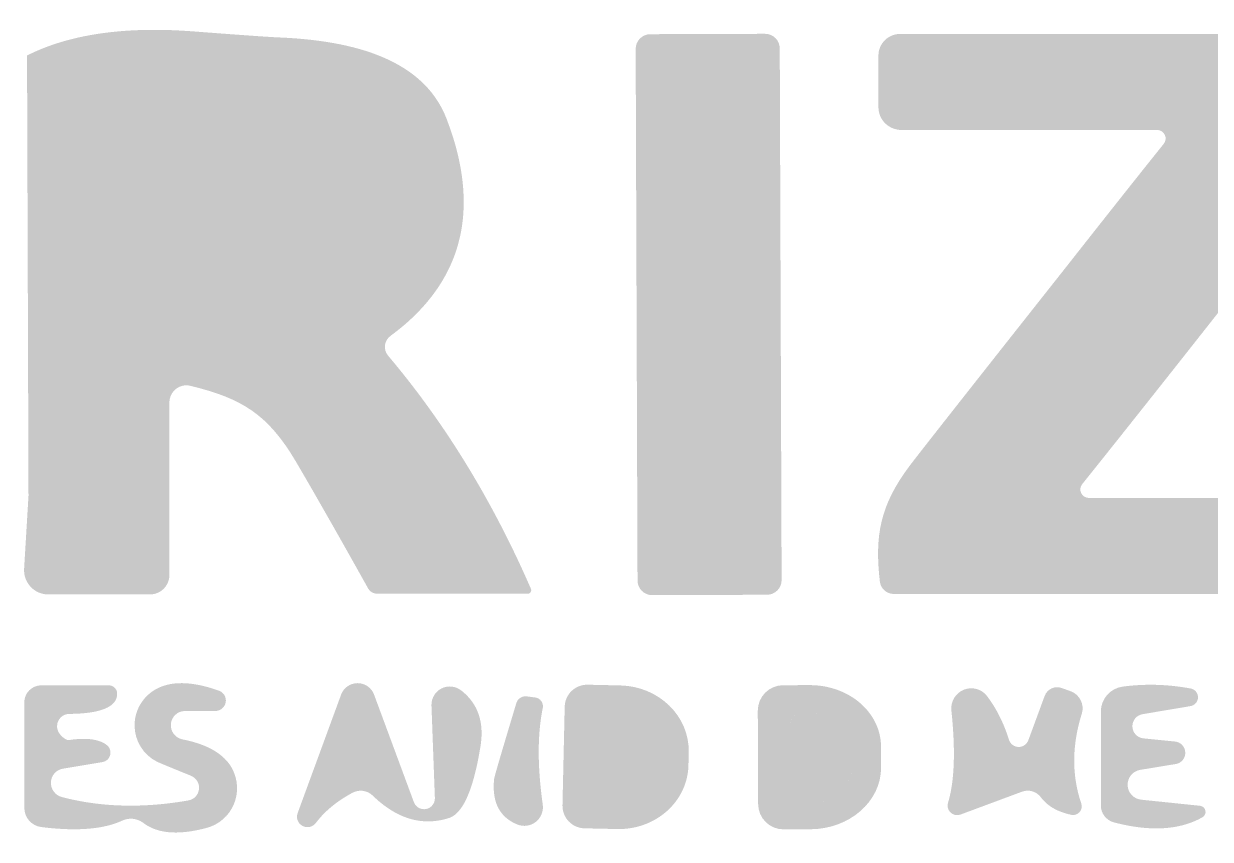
# Model space of a CAD drawing. Extents: x 0 to 650, y 0 to 488.
# Drawn here: x 220.95 to 269.54, y 13.99 to 47.37 of the extents above; entities that cross this region are included whole.
import ezdxf

# ---------------------------------------------------------------- set-up
doc = ezdxf.new("R2010")
doc.units = 0
doc.linetypes.add('Solid', pattern=[0])
doc.layers.add('Layer 1', color=7, linetype='Solid', lineweight=0)

msp = doc.modelspace()

# ---------------------------------------------------------------- hatches: boundary and pattern name
at = {"layer": 'Layer 1', "linetype": 'Solid', "lineweight": 0}
h = msp.add_hatch(color=8, dxfattribs=at)
edge = h.paths.add_edge_path(flags=0)
edge.add_spline(control_points=[(221.15, 28.05), (224.55, 29.77), (225.65, 32.9), (226.95, 36.14)], knot_values=[0, 0, 0, 0, 1, 1, 1, 1], degree=3, periodic=0)
edge.add_spline(control_points=[(226.95, 36.14), (228.94, 35.62), (232.43, 35.77), (232.9, 38.34)], knot_values=[0, 0, 0, 0, 1, 1, 1, 1], degree=3, periodic=0)
edge.add_spline(control_points=[(232.9, 38.34), (233.78, 43.07), (230.29, 43.54), (226.88, 42.96)], knot_values=[0, 0, 0, 0, 1, 1, 1, 1], degree=3, periodic=0)
edge.add_line((226.88, 42.96), (228.13, 43.53))
edge.add_line((228.13, 43.53), (228.13, 43.53))
edge.add_spline(control_points=[(228.13, 43.53), (228.414, 43.66), (228.577, 43.962), (228.53, 44.27)], knot_values=[0, 0, 0, 0, 1, 1, 1, 1], degree=3, periodic=0)
edge.add_line((228.53, 44.27), (228.27, 45.82))
edge.add_line((228.27, 45.82), (228.27, 45.82))
edge.add_spline(control_points=[(228.27, 45.82), (228.21, 46.192), (227.922, 46.488), (227.55, 46.56)], knot_values=[0, 0, 0, 0, 1, 1, 1, 1], degree=3, periodic=0)
edge.add_spline(control_points=[(227.55, 46.56), (224.32, 47.17), (221.09, 46.07)], knot_values=[0, 0, 0, 1, 1, 1], degree=2, periodic=0)
edge.add_spline(control_points=[(221.09, 46.07), (223.67, 47.37), (227.85, 47.06)], knot_values=[0, 0, 0, 1, 1, 1], degree=2, periodic=0)
edge.add_spline(control_points=[(227.85, 47.06), (230.87, 46.83), (231.4, 46.81)], knot_values=[0, 0, 0, 1, 1, 1], degree=2, periodic=0)
edge.add_spline(control_points=[(231.4, 46.81), (234, 46.7), (237.25, 46.12), (238.27, 43.48)], knot_values=[0, 0, 0, 0, 1, 1, 1, 1], degree=3, periodic=0)
edge.add_spline(control_points=[(238.27, 43.48), (240.42, 37.87), (235.97, 34.59)], knot_values=[0, 0, 0, 1, 1, 1], degree=2, periodic=0)
edge.add_line((235.97, 34.59), (235.97, 34.59))
edge.add_spline(control_points=[(235.97, 34.59), (235.846, 34.5), (235.765, 34.362), (235.746, 34.21)], knot_values=[0, 0, 0, 0, 1, 1, 1, 1], degree=3, periodic=0)
edge.add_spline(control_points=[(235.746, 34.21), (235.727, 34.059), (235.772, 33.906), (235.87, 33.79)], knot_values=[0, 0, 0, 0, 1, 1, 1, 1], degree=3, periodic=0)
edge.add_spline(control_points=[(235.87, 33.79), (239.36, 29.66), (241.72, 24.25)], knot_values=[0, 0, 0, 1, 1, 1], degree=2, periodic=0)
edge.add_line((241.72, 24.25), (241.72, 24.25))
edge.add_spline(control_points=[(241.72, 24.25), (241.742, 24.204), (241.739, 24.151), (241.712, 24.108)], knot_values=[0, 0, 0, 0, 1, 1, 1, 1], degree=3, periodic=0)
edge.add_spline(control_points=[(241.712, 24.108), (241.686, 24.066), (241.64, 24.04), (241.59, 24.04)], knot_values=[0, 0, 0, 0, 1, 1, 1, 1], degree=3, periodic=0)
edge.add_line((241.59, 24.04), (235.42, 24.04))
edge.add_line((235.42, 24.04), (235.42, 24.04))
edge.add_spline(control_points=[(235.42, 24.04), (235.272, 24.04), (235.134, 24.12), (235.06, 24.25)], knot_values=[0, 0, 0, 0, 1, 1, 1, 1], degree=3, periodic=0)
edge.add_spline(control_points=[(235.06, 24.25), (233.3, 27.4), (232.11, 29.43)], knot_values=[0, 0, 0, 1, 1, 1], degree=2, periodic=0)
edge.add_spline(control_points=[(232.11, 29.43), (230.95, 31.4), (229.87, 32.04), (227.78, 32.55)], knot_values=[0, 0, 0, 0, 1, 1, 1, 1], degree=3, periodic=0)
edge.add_line((227.78, 32.55), (227.78, 32.55))
edge.add_spline(control_points=[(227.78, 32.55), (227.573, 32.601), (227.354, 32.553), (227.186, 32.42)], knot_values=[0, 0, 0, 0, 1, 1, 1, 1], degree=3, periodic=0)
edge.add_spline(control_points=[(227.186, 32.42), (227.018, 32.287), (226.92, 32.085), (226.92, 31.87)], knot_values=[0, 0, 0, 0, 1, 1, 1, 1], degree=3, periodic=0)
edge.add_line((226.92, 31.87), (226.92, 24.81))
edge.add_line((226.92, 24.81), (226.92, 24.81))
edge.add_spline(control_points=[(226.92, 24.81), (226.92, 24.598), (226.836, 24.394), (226.686, 24.244)], knot_values=[0, 0, 0, 0, 1, 1, 1, 1], degree=3, periodic=0)
edge.add_spline(control_points=[(226.686, 24.244), (226.536, 24.094), (226.332, 24.01), (226.12, 24.01)], knot_values=[0, 0, 0, 0, 1, 1, 1, 1], degree=3, periodic=0)
edge.add_line((226.12, 24.01), (221.96, 24.01))
edge.add_line((221.96, 24.01), (221.96, 24.01))
edge.add_spline(control_points=[(221.96, 24.01), (221.687, 24.01), (221.426, 24.123), (221.239, 24.321)], knot_values=[0, 0, 0, 0, 1, 1, 1, 1], degree=3, periodic=0)
edge.add_spline(control_points=[(221.239, 24.321), (221.052, 24.52), (220.954, 24.787), (220.97, 25.06)], knot_values=[0, 0, 0, 0, 1, 1, 1, 1], degree=3, periodic=0)
edge.add_line((220.97, 25.06), (221.15, 28.05))
h = msp.add_hatch(color=250, dxfattribs=at)
edge = h.paths.add_edge_path(flags=0)
edge.add_line((226.88, 42.96), (226.95, 36.14))
edge.add_spline(control_points=[(226.95, 36.14), (225.65, 32.9), (224.55, 29.77), (221.15, 28.05)], knot_values=[0, 0, 0, 0, 1, 1, 1, 1], degree=3, periodic=0)
edge.add_line((221.15, 28.05), (221.09, 46.07))
edge.add_spline(control_points=[(221.09, 46.07), (224.32, 47.17), (227.55, 46.56)], knot_values=[0, 0, 0, 1, 1, 1], degree=2, periodic=0)
edge.add_spline(control_points=[(227.55, 46.56), (227.922, 46.488), (228.21, 46.192), (228.27, 45.82)], knot_values=[0, 0, 0, 0, 1, 1, 1, 1], degree=3, periodic=0)
edge.add_line((228.27, 45.82), (228.53, 44.27))
edge.add_spline(control_points=[(228.53, 44.27), (228.577, 43.962), (228.414, 43.66), (228.13, 43.53)], knot_values=[0, 0, 0, 0, 1, 1, 1, 1], degree=3, periodic=0)
edge.add_line((228.13, 43.53), (226.88, 42.96))
h = msp.add_hatch(color=8, dxfattribs=at)
edge = h.paths.add_edge_path(flags=0)
edge.add_spline(control_points=[(251.988, 24.6), (251.989, 24.269), (251.721, 23.999), (251.39, 23.998)], knot_values=[0, 0, 0, 0, 1, 1, 1, 1], degree=3, periodic=0)
edge.add_line((251.39, 23.998), (246.69, 23.982))
edge.add_spline(control_points=[(246.69, 23.982), (246.359, 23.981), (246.089, 24.248), (246.088, 24.58)], knot_values=[0, 0, 0, 0, 1, 1, 1, 1], degree=3, periodic=0)
edge.add_line((246.088, 24.58), (246.012, 46.34))
edge.add_spline(control_points=[(246.012, 46.34), (246.011, 46.671), (246.279, 46.941), (246.61, 46.942)], knot_values=[0, 0, 0, 0, 1, 1, 1, 1], degree=3, periodic=0)
edge.add_line((246.61, 46.942), (251.31, 46.958))
edge.add_spline(control_points=[(251.31, 46.958), (251.641, 46.959), (251.911, 46.692), (251.912, 46.36)], knot_values=[0, 0, 0, 0, 1, 1, 1, 1], degree=3, periodic=0)
edge.add_line((251.912, 46.36), (251.988, 24.6))
h = msp.add_hatch(color=8, dxfattribs=at)
edge = h.paths.add_edge_path(flags=0)
edge.add_spline(control_points=[(268.363, 33.639), (265.706, 30.28), (264.298, 28.528)], knot_values=[0, 0, 0, 1, 1, 1], degree=2, periodic=0)
edge.add_line((264.298, 28.528), (264.298, 28.528))
edge.add_spline(control_points=[(264.298, 28.528), (264.213, 28.424), (264.197, 28.28), (264.255, 28.159)], knot_values=[0, 0, 0, 0, 1, 1, 1, 1], degree=3, periodic=0)
edge.add_spline(control_points=[(264.255, 28.159), (264.313, 28.037), (264.435, 27.96), (264.57, 27.96)], knot_values=[0, 0, 0, 0, 1, 1, 1, 1], degree=3, periodic=0)
edge.add_line((264.57, 27.96), (275.04, 27.96))
edge.add_line((275.04, 27.96), (275.04, 27.96))
edge.add_spline(control_points=[(275.04, 27.96), (275.559, 27.96), (275.98, 27.544), (275.98, 27.03)], knot_values=[0, 0, 0, 0, 1, 1, 1, 1], degree=3, periodic=0)
edge.add_line((275.98, 27.03), (275.98, 24.91))
edge.add_line((275.98, 24.91), (275.98, 24.91))
edge.add_spline(control_points=[(275.98, 24.91), (275.98, 24.424), (275.582, 24.03), (275.09, 24.03)], knot_values=[0, 0, 0, 0, 1, 1, 1, 1], degree=3, periodic=0)
edge.add_line((275.09, 24.03), (256.58, 24.03))
edge.add_spline(control_points=[(256.58, 24.03), (256.289, 24.03), (256.044, 24.249), (256.01, 24.54)], knot_values=[0, 0, 0, 0, 1, 1, 1, 1], degree=3, periodic=0)
edge.add_spline(control_points=[(256.01, 24.54), (255.8, 26.39), (256, 27.64), (257.233, 29.279)], knot_values=[0, 0, 0, 0, 1, 1, 1, 1], degree=3, periodic=0)
edge.add_spline(control_points=[(257.233, 29.279), (257.831, 30.071), (263.579, 37.338)], knot_values=[0, 0, 0, 1, 1, 1], degree=2, periodic=0)
edge.add_spline(control_points=[(263.579, 37.338), (266.227, 40.703), (267.635, 42.454)], knot_values=[0, 0, 0, 1, 1, 1], degree=2, periodic=0)
edge.add_line((267.635, 42.454), (267.635, 42.454))
edge.add_spline(control_points=[(267.635, 42.454), (267.72, 42.559), (267.736, 42.703), (267.678, 42.824)], knot_values=[0, 0, 0, 0, 1, 1, 1, 1], degree=3, periodic=0)
edge.add_spline(control_points=[(267.678, 42.824), (267.62, 42.945), (267.497, 43.023), (267.363, 43.023)], knot_values=[0, 0, 0, 0, 1, 1, 1, 1], degree=3, periodic=0)
edge.add_line((267.363, 43.023), (256.893, 43.023))
edge.add_line((256.893, 43.023), (256.893, 43.023))
edge.add_spline(control_points=[(256.893, 43.023), (256.644, 43.023), (256.405, 43.121), (256.228, 43.295)], knot_values=[0, 0, 0, 0, 1, 1, 1, 1], degree=3, periodic=0)
edge.add_spline(control_points=[(256.228, 43.295), (256.052, 43.469), (255.953, 43.706), (255.953, 43.953)], knot_values=[0, 0, 0, 0, 1, 1, 1, 1], degree=3, periodic=0)
edge.add_line((255.953, 43.953), (255.953, 46.073))
edge.add_line((255.953, 46.073), (255.953, 46.073))
edge.add_spline(control_points=[(255.953, 46.073), (255.953, 46.306), (256.047, 46.53), (256.214, 46.695)], knot_values=[0, 0, 0, 0, 1, 1, 1, 1], degree=3, periodic=0)
edge.add_spline(control_points=[(256.214, 46.695), (256.381, 46.86), (256.607, 46.953), (256.843, 46.953)], knot_values=[0, 0, 0, 0, 1, 1, 1, 1], degree=3, periodic=0)
edge.add_line((256.843, 46.953), (275.353, 46.953))
edge.add_line((275.353, 46.953), (275.353, 46.953))
edge.add_spline(control_points=[(275.353, 46.953), (275.644, 46.953), (275.889, 46.733), (275.923, 46.443)], knot_values=[0, 0, 0, 0, 1, 1, 1, 1], degree=3, periodic=0)
edge.add_spline(control_points=[(275.923, 46.443), (276.133, 44.593), (275.933, 43.343), (274.7, 41.704)], knot_values=[0, 0, 0, 0, 1, 1, 1, 1], degree=3, periodic=0)
edge.add_spline(control_points=[(274.7, 41.704), (274.102, 40.912), (268.363, 33.639)], knot_values=[0, 0, 0, 1, 1, 1], degree=2, periodic=0)
h = msp.add_hatch(color=7, dxfattribs=at)
edge = h.paths.add_edge_path(flags=0)
edge.add_line((226.95, 36.14), (226.88, 42.96))
edge.add_spline(control_points=[(226.88, 42.96), (230.29, 43.54), (233.78, 43.07), (232.9, 38.34)], knot_values=[0, 0, 0, 0, 1, 1, 1, 1], degree=3, periodic=0)
edge.add_spline(control_points=[(232.9, 38.34), (232.43, 35.77), (228.94, 35.62), (226.95, 36.14)], knot_values=[0, 0, 0, 0, 1, 1, 1, 1], degree=3, periodic=0)
h = msp.add_hatch(color=252, dxfattribs=at)
edge = h.paths.add_edge_path(flags=0)
edge.add_line((220.98, 15.27), (220.98, 19.6))
edge.add_line((220.98, 19.6), (220.98, 19.6))
edge.add_spline(control_points=[(220.98, 19.6), (220.98, 19.783), (221.054, 19.959), (221.185, 20.088)], knot_values=[0, 0, 0, 0, 1, 1, 1, 1], degree=3, periodic=0)
edge.add_spline(control_points=[(221.185, 20.088), (221.316, 20.217), (221.494, 20.29), (221.68, 20.29)], knot_values=[0, 0, 0, 0, 1, 1, 1, 1], degree=3, periodic=0)
edge.add_line((221.68, 20.29), (224.44, 20.29))
edge.add_spline(control_points=[(224.44, 20.29), (224.624, 20.29), (224.774, 20.144), (224.78, 19.96)], knot_values=[0, 0, 0, 0, 1, 1, 1, 1], degree=3, periodic=0)
edge.add_spline(control_points=[(224.78, 19.96), (224.79, 19.14), (222.81, 19.12)], knot_values=[0, 0, 0, 1, 1, 1], degree=2, periodic=0)
edge.add_line((222.81, 19.12), (222.81, 19.12))
edge.add_spline(control_points=[(222.81, 19.12), (222.534, 19.114), (222.314, 18.886), (222.32, 18.61)], knot_values=[0, 0, 0, 0, 1, 1, 1, 1], degree=3, periodic=0)
edge.add_spline(control_points=[(222.32, 18.61), (222.32, 18.41), (222.49, 18.23)], knot_values=[0, 0, 0, 1, 1, 1], degree=2, periodic=0)
edge.add_spline(control_points=[(222.49, 18.23), (222.68, 18.04), (222.8, 18.05)], knot_values=[0, 0, 0, 1, 1, 1], degree=2, periodic=0)
edge.add_spline(control_points=[(222.8, 18.05), (223.88, 18.21), (224.35, 17.85)], knot_values=[0, 0, 0, 1, 1, 1], degree=2, periodic=0)
edge.add_line((224.35, 17.85), (224.35, 17.85))
edge.add_spline(control_points=[(224.35, 17.85), (224.475, 17.756), (224.533, 17.596), (224.496, 17.443)], knot_values=[0, 0, 0, 0, 1, 1, 1, 1], degree=3, periodic=0)
edge.add_spline(control_points=[(224.496, 17.443), (224.459, 17.291), (224.334, 17.176), (224.18, 17.15)], knot_values=[0, 0, 0, 0, 1, 1, 1, 1], degree=3, periodic=0)
edge.add_line((224.18, 17.15), (222.56, 16.88))
edge.add_spline(control_points=[(222.56, 16.88), (222.285, 16.834), (222.079, 16.602), (222.067, 16.323)], knot_values=[0, 0, 0, 0, 1, 1, 1, 1], degree=3, periodic=0)
edge.add_spline(control_points=[(222.067, 16.323), (222.055, 16.043), (222.24, 15.792), (222.51, 15.72)], knot_values=[0, 0, 0, 0, 1, 1, 1, 1], degree=3, periodic=0)
edge.add_spline(control_points=[(222.51, 15.72), (224.9, 15.09), (227.7, 15.58)], knot_values=[0, 0, 0, 1, 1, 1], degree=2, periodic=0)
edge.add_spline(control_points=[(227.7, 15.58), (227.932, 15.621), (228.108, 15.811), (228.132, 16.045)], knot_values=[0, 0, 0, 0, 1, 1, 1, 1], degree=3, periodic=0)
edge.add_spline(control_points=[(228.132, 16.045), (228.155, 16.28), (228.019, 16.502), (227.8, 16.59)], knot_values=[0, 0, 0, 0, 1, 1, 1, 1], degree=3, periodic=0)
edge.add_spline(control_points=[(227.8, 16.59), (226.64, 17.06), (226.42, 17.16)], knot_values=[0, 0, 0, 1, 1, 1], degree=2, periodic=0)
edge.add_line((226.42, 17.16), (226.42, 17.16))
edge.add_spline(control_points=[(226.42, 17.16), (225.852, 17.44), (225.493, 18.019), (225.493, 18.654)], knot_values=[0, 0, 0, 0, 1, 1, 1, 1], degree=3, periodic=0)
edge.add_spline(control_points=[(225.493, 18.654), (225.493, 19.289), (225.852, 19.872), (226.42, 20.16)], knot_values=[0, 0, 0, 0, 1, 1, 1, 1], degree=3, periodic=0)
edge.add_spline(control_points=[(226.42, 20.16), (227.36, 20.64), (228.95, 20.07)], knot_values=[0, 0, 0, 1, 1, 1], degree=2, periodic=0)
edge.add_line((228.95, 20.07), (228.95, 20.07))
edge.add_spline(control_points=[(228.95, 20.07), (229.146, 20), (229.262, 19.8), (229.225, 19.595)], knot_values=[0, 0, 0, 0, 1, 1, 1, 1], degree=3, periodic=0)
edge.add_spline(control_points=[(229.225, 19.595), (229.188, 19.39), (229.009, 19.24), (228.8, 19.24)], knot_values=[0, 0, 0, 0, 1, 1, 1, 1], degree=3, periodic=0)
edge.add_line((228.8, 19.24), (227.56, 19.24))
edge.add_line((227.56, 19.24), (227.56, 19.24))
edge.add_spline(control_points=[(227.56, 19.24), (227.259, 19.24), (227.009, 19.012), (226.98, 18.712)], knot_values=[0, 0, 0, 0, 1, 1, 1, 1], degree=3, periodic=0)
edge.add_spline(control_points=[(226.98, 18.712), (226.952, 18.413), (227.155, 18.139), (227.45, 18.08)], knot_values=[0, 0, 0, 0, 1, 1, 1, 1], degree=3, periodic=0)
edge.add_spline(control_points=[(227.45, 18.08), (229.01, 17.77), (229.49, 16.88)], knot_values=[0, 0, 0, 1, 1, 1], degree=2, periodic=0)
edge.add_line((229.49, 16.88), (229.49, 16.88))
edge.add_spline(control_points=[(229.49, 16.88), (229.732, 16.427), (229.757, 15.888), (229.556, 15.417)], knot_values=[0, 0, 0, 0, 1, 1, 1, 1], degree=3, periodic=0)
edge.add_spline(control_points=[(229.556, 15.417), (229.356, 14.946), (228.952, 14.593), (228.46, 14.46)], knot_values=[0, 0, 0, 0, 1, 1, 1, 1], degree=3, periodic=0)
edge.add_spline(control_points=[(228.46, 14.46), (226.73, 13.99), (225.85, 14.66)], knot_values=[0, 0, 0, 1, 1, 1], degree=2, periodic=0)
edge.add_spline(control_points=[(225.85, 14.66), (225.598, 14.85), (225.263, 14.885), (224.98, 14.75)], knot_values=[0, 0, 0, 0, 1, 1, 1, 1], degree=3, periodic=0)
edge.add_spline(control_points=[(224.98, 14.75), (223.83, 14.22), (221.67, 14.49)], knot_values=[0, 0, 0, 1, 1, 1], degree=2, periodic=0)
edge.add_spline(control_points=[(221.67, 14.49), (221.275, 14.541), (220.98, 14.875), (220.98, 15.27)], knot_values=[0, 0, 0, 0, 1, 1, 1, 1], degree=3, periodic=0)
edge.add_line((220.98, 15.27), (220.98, 15.27))
h = msp.add_hatch(color=252, dxfattribs=at)
edge = h.paths.add_edge_path(flags=0)
edge.add_spline(control_points=[(269.22, 14.89), (267.82, 14.1), (265.6, 14.68)], knot_values=[0, 0, 0, 1, 1, 1], degree=2, periodic=0)
edge.add_spline(control_points=[(265.6, 14.68), (265.282, 14.762), (265.06, 15.046), (265.06, 15.37)], knot_values=[0, 0, 0, 0, 1, 1, 1, 1], degree=3, periodic=0)
edge.add_line((265.06, 15.37), (265.06, 19.22))
edge.add_spline(control_points=[(265.06, 19.22), (265.06, 19.739), (265.451, 20.177), (265.97, 20.24)], knot_values=[0, 0, 0, 0, 1, 1, 1, 1], degree=3, periodic=0)
edge.add_spline(control_points=[(265.97, 20.24), (267.34, 20.42), (268.74, 20.16)], knot_values=[0, 0, 0, 1, 1, 1], degree=2, periodic=0)
edge.add_line((268.74, 20.16), (268.74, 20.16))
edge.add_spline(control_points=[(268.74, 20.16), (268.915, 20.128), (269.04, 19.975), (269.038, 19.797)], knot_values=[0, 0, 0, 0, 1, 1, 1, 1], degree=3, periodic=0)
edge.add_spline(control_points=[(269.038, 19.797), (269.035, 19.619), (268.905, 19.469), (268.73, 19.44)], knot_values=[0, 0, 0, 0, 1, 1, 1, 1], degree=3, periodic=0)
edge.add_line((268.73, 19.44), (266.77, 19.11))
edge.add_spline(control_points=[(266.77, 19.11), (266.523, 19.069), (266.344, 18.852), (266.352, 18.602)], knot_values=[0, 0, 0, 0, 1, 1, 1, 1], degree=3, periodic=0)
edge.add_spline(control_points=[(266.352, 18.602), (266.359, 18.351), (266.551, 18.145), (266.8, 18.12)], knot_values=[0, 0, 0, 0, 1, 1, 1, 1], degree=3, periodic=0)
edge.add_line((266.8, 18.12), (268.1, 17.99))
edge.add_line((268.1, 17.99), (268.1, 17.99))
edge.add_spline(control_points=[(268.1, 17.99), (268.331, 17.966), (268.51, 17.775), (268.517, 17.543)], knot_values=[0, 0, 0, 0, 1, 1, 1, 1], degree=3, periodic=0)
edge.add_spline(control_points=[(268.517, 17.543), (268.525, 17.311), (268.359, 17.108), (268.13, 17.07)], knot_values=[0, 0, 0, 0, 1, 1, 1, 1], degree=3, periodic=0)
edge.add_line((268.13, 17.07), (266.67, 16.83))
edge.add_line((266.67, 16.83), (266.67, 16.83))
edge.add_spline(control_points=[(266.67, 16.83), (266.366, 16.78), (266.146, 16.512), (266.156, 16.204)], knot_values=[0, 0, 0, 0, 1, 1, 1, 1], degree=3, periodic=0)
edge.add_spline(control_points=[(266.156, 16.204), (266.166, 15.895), (266.403, 15.641), (266.71, 15.61)], knot_values=[0, 0, 0, 0, 1, 1, 1, 1], degree=3, periodic=0)
edge.add_line((266.71, 15.61), (269.12, 15.36))
edge.add_spline(control_points=[(269.12, 15.36), (269.23, 15.349), (269.32, 15.268), (269.343, 15.161)], knot_values=[0, 0, 0, 0, 1, 1, 1, 1], degree=3, periodic=0)
edge.add_spline(control_points=[(269.343, 15.161), (269.366, 15.053), (269.316, 14.943), (269.22, 14.89)], knot_values=[0, 0, 0, 0, 1, 1, 1, 1], degree=3, periodic=0)
h = msp.add_hatch(color=252, dxfattribs=at)
edge = h.paths.add_edge_path(flags=0)
edge.add_spline(control_points=[(236.93, 15.51), (237.006, 15.305), (237.218, 15.186), (237.432, 15.228)], knot_values=[0, 0, 0, 0, 1, 1, 1, 1], degree=3, periodic=0)
edge.add_spline(control_points=[(237.432, 15.228), (237.646, 15.271), (237.798, 15.462), (237.79, 15.68)], knot_values=[0, 0, 0, 0, 1, 1, 1, 1], degree=3, periodic=0)
edge.add_line((237.79, 15.68), (237.65, 19.47))
edge.add_line((237.65, 19.47), (237.65, 19.47))
edge.add_spline(control_points=[(237.65, 19.47), (237.641, 19.762), (237.803, 20.033), (238.065, 20.164)], knot_values=[0, 0, 0, 0, 1, 1, 1, 1], degree=3, periodic=0)
edge.add_spline(control_points=[(238.065, 20.164), (238.326, 20.295), (238.641, 20.262), (238.87, 20.08)], knot_values=[0, 0, 0, 0, 1, 1, 1, 1], degree=3, periodic=0)
edge.add_spline(control_points=[(238.87, 20.08), (239.89, 19.28), (239.66, 17.81)], knot_values=[0, 0, 0, 1, 1, 1], degree=2, periodic=0)
edge.add_spline(control_points=[(239.66, 17.81), (239.23, 15.14), (238.37, 14.86)], knot_values=[0, 0, 0, 1, 1, 1], degree=2, periodic=0)
edge.add_spline(control_points=[(238.37, 14.86), (236.73, 14.34), (235.24, 15.78)], knot_values=[0, 0, 0, 1, 1, 1], degree=2, periodic=0)
edge.add_line((235.24, 15.78), (235.24, 15.78))
edge.add_spline(control_points=[(235.24, 15.78), (235.02, 15.994), (234.684, 16.039), (234.41, 15.89)], knot_values=[0, 0, 0, 0, 1, 1, 1, 1], degree=3, periodic=0)
edge.add_spline(control_points=[(234.41, 15.89), (233.45, 15.37), (232.92, 14.66)], knot_values=[0, 0, 0, 1, 1, 1], degree=2, periodic=0)
edge.add_line((232.92, 14.66), (232.92, 14.66))
edge.add_spline(control_points=[(232.92, 14.66), (232.792, 14.489), (232.558, 14.436), (232.369, 14.536)], knot_values=[0, 0, 0, 0, 1, 1, 1, 1], degree=3, periodic=0)
edge.add_spline(control_points=[(232.369, 14.536), (232.181, 14.637), (232.096, 14.86), (232.17, 15.06)], knot_values=[0, 0, 0, 0, 1, 1, 1, 1], degree=3, periodic=0)
edge.add_line((232.17, 15.06), (233.95, 19.91))
edge.add_line((233.95, 19.91), (233.95, 19.91))
edge.add_spline(control_points=[(233.95, 19.91), (234.055, 20.193), (234.325, 20.38), (234.626, 20.38)], knot_values=[0, 0, 0, 0, 1, 1, 1, 1], degree=3, periodic=0)
edge.add_spline(control_points=[(234.626, 20.38), (234.928, 20.38), (235.196, 20.193), (235.3, 19.91)], knot_values=[0, 0, 0, 0, 1, 1, 1, 1], degree=3, periodic=0)
edge.add_line((235.3, 19.91), (236.93, 15.51))
h = msp.add_hatch(color=252, dxfattribs=at)
edge = h.paths.add_edge_path(flags=0)
edge.add_line((243.106, 19.418), (243.106, 19.418))
edge.add_spline(control_points=[(243.106, 19.418), (243.112, 19.661), (243.214, 19.893), (243.391, 20.062)], knot_values=[0, 0, 0, 0, 1, 1, 1, 1], degree=3, periodic=0)
edge.add_spline(control_points=[(243.391, 20.062), (243.567, 20.23), (243.803, 20.322), (244.047, 20.316)], knot_values=[0, 0, 0, 0, 1, 1, 1, 1], degree=3, periodic=0)
edge.add_line((244.047, 20.316), (245.387, 20.286))
edge.add_line((245.387, 20.286), (245.387, 20.286))
edge.add_spline(control_points=[(245.387, 20.286), (246.966, 20.25), (248.219, 19.026), (248.185, 17.552)], knot_values=[0, 0, 0, 0, 1, 1, 1, 1], degree=3, periodic=0)
edge.add_line((248.185, 17.552), (248.173, 17.012))
edge.add_line((248.173, 17.012), (248.173, 17.012))
edge.add_spline(control_points=[(248.173, 17.012), (248.157, 16.304), (247.84, 15.632), (247.293, 15.144)], knot_values=[0, 0, 0, 0, 1, 1, 1, 1], degree=3, periodic=0)
edge.add_spline(control_points=[(247.293, 15.144), (246.745, 14.655), (246.012, 14.39), (245.253, 14.408)], knot_values=[0, 0, 0, 0, 1, 1, 1, 1], degree=3, periodic=0)
edge.add_line((245.253, 14.408), (243.914, 14.438))
edge.add_line((243.914, 14.438), (243.914, 14.438))
edge.add_spline(control_points=[(243.914, 14.438), (243.67, 14.443), (243.438, 14.546), (243.269, 14.722)], knot_values=[0, 0, 0, 0, 1, 1, 1, 1], degree=3, periodic=0)
edge.add_spline(control_points=[(243.269, 14.722), (243.101, 14.899), (243.009, 15.135), (243.015, 15.379)], knot_values=[0, 0, 0, 0, 1, 1, 1, 1], degree=3, periodic=0)
edge.add_line((243.015, 15.379), (243.106, 19.418))
edge = h.paths.add_edge_path(flags=0)
edge.add_line((244.304, 18.717), (244.397, 15.899))
edge.add_line((244.397, 15.899), (244.397, 15.899))
edge.add_spline(control_points=[(244.397, 15.899), (244.401, 15.777), (244.454, 15.662), (244.543, 15.578)], knot_values=[0, 0, 0, 0, 1, 1, 1, 1], degree=3, periodic=0)
edge.add_spline(control_points=[(244.543, 15.578), (244.632, 15.495), (244.751, 15.45), (244.872, 15.455)], knot_values=[0, 0, 0, 0, 1, 1, 1, 1], degree=3, periodic=0)
edge.add_line((244.872, 15.455), (245.092, 15.462))
edge.add_line((245.092, 15.462), (245.092, 15.462))
edge.add_spline(control_points=[(245.092, 15.462), (245.58, 15.478), (246.042, 15.681), (246.375, 16.026)], knot_values=[0, 0, 0, 0, 1, 1, 1, 1], degree=3, periodic=0)
edge.add_spline(control_points=[(246.375, 16.026), (246.709, 16.371), (246.888, 16.83), (246.872, 17.302)], knot_values=[0, 0, 0, 0, 1, 1, 1, 1], degree=3, periodic=0)
edge.add_line((246.872, 17.302), (246.866, 17.482))
edge.add_spline(control_points=[(246.866, 17.482), (246.834, 18.464), (245.984, 19.233), (244.968, 19.2)], knot_values=[0, 0, 0, 0, 1, 1, 1, 1], degree=3, periodic=0)
edge.add_line((244.968, 19.2), (244.748, 19.192))
edge.add_spline(control_points=[(244.748, 19.192), (244.495, 19.184), (244.296, 18.971), (244.304, 18.717)], knot_values=[0, 0, 0, 0, 1, 1, 1, 1], degree=3, periodic=0)
edge.add_line((244.304, 18.717), (244.304, 18.717))
h = msp.add_hatch(color=252, dxfattribs=at)
edge = h.paths.add_edge_path(flags=0)
edge.add_line((251.013, 19.251), (251.013, 19.251))
edge.add_spline(control_points=[(251.013, 19.251), (251.011, 19.826), (251.475, 20.293), (252.05, 20.295)], knot_values=[0, 0, 0, 0, 1, 1, 1, 1], degree=3, periodic=0)
edge.add_line((252.05, 20.295), (253.14, 20.299))
edge.add_spline(control_points=[(253.14, 20.299), (253.911, 20.301), (254.653, 20.038), (255.2, 19.568)], knot_values=[0, 0, 0, 0, 1, 1, 1, 1], degree=3, periodic=0)
edge.add_spline(control_points=[(255.2, 19.568), (255.747, 19.097), (256.056, 18.457), (256.058, 17.789)], knot_values=[0, 0, 0, 0, 1, 1, 1, 1], degree=3, periodic=0)
edge.add_line((256.058, 17.789), (256.061, 16.929))
edge.add_line((256.061, 16.929), (256.061, 16.929))
edge.add_spline(control_points=[(256.061, 16.929), (256.066, 15.537), (254.767, 14.404), (253.16, 14.399)], knot_values=[0, 0, 0, 0, 1, 1, 1, 1], degree=3, periodic=0)
edge.add_line((253.16, 14.399), (252.07, 14.395))
edge.add_spline(control_points=[(252.07, 14.395), (251.496, 14.393), (251.029, 14.857), (251.027, 15.431)], knot_values=[0, 0, 0, 0, 1, 1, 1, 1], degree=3, periodic=0)
edge.add_line((251.027, 15.431), (251.013, 19.251))
edge = h.paths.add_edge_path(flags=0)
edge.add_line((252.338, 18.67), (252.382, 15.91))
edge.add_line((252.382, 15.91), (252.382, 15.91))
edge.add_spline(control_points=[(252.382, 15.91), (252.386, 15.651), (252.6, 15.443), (252.859, 15.448)], knot_values=[0, 0, 0, 0, 1, 1, 1, 1], degree=3, periodic=0)
edge.add_line((252.859, 15.448), (253.139, 15.452))
edge.add_line((253.139, 15.452), (253.139, 15.452))
edge.add_spline(control_points=[(253.139, 15.452), (254.139, 15.468), (254.937, 16.259), (254.922, 17.22)], knot_values=[0, 0, 0, 0, 1, 1, 1, 1], degree=3, periodic=0)
edge.add_line((254.922, 17.22), (254.918, 17.44))
edge.add_line((254.918, 17.44), (254.918, 17.44))
edge.add_spline(control_points=[(254.918, 17.44), (254.911, 17.902), (254.713, 18.341), (254.369, 18.662)], knot_values=[0, 0, 0, 0, 1, 1, 1, 1], degree=3, periodic=0)
edge.add_spline(control_points=[(254.369, 18.662), (254.024, 18.983), (253.561, 19.159), (253.081, 19.151)], knot_values=[0, 0, 0, 0, 1, 1, 1, 1], degree=3, periodic=0)
edge.add_line((253.081, 19.151), (252.801, 19.147))
edge.add_line((252.801, 19.147), (252.801, 19.147))
edge.add_spline(control_points=[(252.801, 19.147), (252.541, 19.143), (252.334, 18.929), (252.338, 18.67)], knot_values=[0, 0, 0, 0, 1, 1, 1, 1], degree=3, periodic=0)
edge.add_line((252.338, 18.67), (252.338, 18.67))
h = msp.add_hatch(color=252, dxfattribs=at)
edge = h.paths.add_edge_path(flags=0)
edge.add_line((261.84, 15.94), (259.31, 15))
edge.add_spline(control_points=[(259.31, 15), (259.17, 14.949), (259.014, 14.981), (258.906, 15.083)], knot_values=[0, 0, 0, 0, 1, 1, 1, 1], degree=3, periodic=0)
edge.add_spline(control_points=[(258.906, 15.083), (258.797, 15.185), (258.757, 15.338), (258.8, 15.48)], knot_values=[0, 0, 0, 0, 1, 1, 1, 1], degree=3, periodic=0)
edge.add_spline(control_points=[(258.8, 15.48), (259.2, 16.78), (258.94, 19.26)], knot_values=[0, 0, 0, 1, 1, 1], degree=2, periodic=0)
edge.add_line((258.94, 19.26), (258.94, 19.26))
edge.add_spline(control_points=[(258.94, 19.26), (258.9, 19.625), (259.108, 19.974), (259.448, 20.111)], knot_values=[0, 0, 0, 0, 1, 1, 1, 1], degree=3, periodic=0)
edge.add_spline(control_points=[(259.448, 20.111), (259.789, 20.249), (260.178, 20.142), (260.4, 19.85)], knot_values=[0, 0, 0, 0, 1, 1, 1, 1], degree=3, periodic=0)
edge.add_spline(control_points=[(260.4, 19.85), (260.97, 19.1), (261.3, 18.06)], knot_values=[0, 0, 0, 1, 1, 1], degree=2, periodic=0)
edge.add_spline(control_points=[(261.3, 18.06), (261.353, 17.89), (261.508, 17.773), (261.686, 17.768)], knot_values=[0, 0, 0, 0, 1, 1, 1, 1], degree=3, periodic=0)
edge.add_spline(control_points=[(261.686, 17.768), (261.865, 17.764), (262.027, 17.873), (262.09, 18.04)], knot_values=[0, 0, 0, 0, 1, 1, 1, 1], degree=3, periodic=0)
edge.add_line((262.09, 18.04), (262.76, 19.86))
edge.add_line((262.76, 19.86), (262.76, 19.86))
edge.add_spline(control_points=[(262.76, 19.86), (262.81, 19.995), (262.912, 20.105), (263.044, 20.165)], knot_values=[0, 0, 0, 0, 1, 1, 1, 1], degree=3, periodic=0)
edge.add_spline(control_points=[(263.044, 20.165), (263.175, 20.225), (263.325, 20.23), (263.46, 20.18)], knot_values=[0, 0, 0, 0, 1, 1, 1, 1], degree=3, periodic=0)
edge.add_line((263.46, 20.18), (263.82, 20.05))
edge.add_line((263.82, 20.05), (263.82, 20.05))
edge.add_spline(control_points=[(263.82, 20.05), (264.195, 19.916), (264.397, 19.51), (264.28, 19.13)], knot_values=[0, 0, 0, 0, 1, 1, 1, 1], degree=3, periodic=0)
edge.add_spline(control_points=[(264.28, 19.13), (263.67, 17.18), (264.26, 15.45)], knot_values=[0, 0, 0, 1, 1, 1], degree=2, periodic=0)
edge.add_spline(control_points=[(264.26, 15.45), (264.301, 15.329), (264.274, 15.196), (264.189, 15.101)], knot_values=[0, 0, 0, 0, 1, 1, 1, 1], degree=3, periodic=0)
edge.add_spline(control_points=[(264.189, 15.101), (264.104, 15.006), (263.975, 14.963), (263.85, 14.99)], knot_values=[0, 0, 0, 0, 1, 1, 1, 1], degree=3, periodic=0)
edge.add_spline(control_points=[(263.85, 14.99), (263.01, 15.17), (262.61, 15.7)], knot_values=[0, 0, 0, 1, 1, 1], degree=2, periodic=0)
edge.add_spline(control_points=[(262.61, 15.7), (262.432, 15.943), (262.119, 16.041), (261.84, 15.94)], knot_values=[0, 0, 0, 0, 1, 1, 1, 1], degree=3, periodic=0)
edge.add_line((261.84, 15.94), (261.84, 15.94))
h = msp.add_hatch(color=252, dxfattribs=at)
edge = h.paths.add_edge_path(flags=0)
edge.add_line((241.542, 19.839), (241.894, 19.794))
edge.add_line((241.894, 19.794), (241.894, 19.794))
edge.add_spline(control_points=[(241.894, 19.794), (241.994, 19.782), (242.086, 19.729), (242.146, 19.648)], knot_values=[0, 0, 0, 0, 1, 1, 1, 1], degree=3, periodic=0)
edge.add_spline(control_points=[(242.146, 19.648), (242.206, 19.567), (242.229, 19.465), (242.209, 19.367)], knot_values=[0, 0, 0, 0, 1, 1, 1, 1], degree=3, periodic=0)
edge.add_spline(control_points=[(242.209, 19.367), (241.877, 17.757), (242.207, 15.41)], knot_values=[0, 0, 0, 1, 1, 1], degree=2, periodic=0)
edge.add_line((242.207, 15.41), (242.207, 15.41))
edge.add_spline(control_points=[(242.207, 15.41), (242.246, 15.139), (242.137, 14.867), (241.921, 14.699)], knot_values=[0, 0, 0, 0, 1, 1, 1, 1], degree=3, periodic=0)
edge.add_spline(control_points=[(241.921, 14.699), (241.705, 14.531), (241.416, 14.491), (241.163, 14.596)], knot_values=[0, 0, 0, 0, 1, 1, 1, 1], degree=3, periodic=0)
edge.add_spline(control_points=[(241.163, 14.596), (240.065, 15.047), (240.218, 16.474)], knot_values=[0, 0, 0, 1, 1, 1], degree=2, periodic=0)
edge.add_spline(control_points=[(240.218, 16.474), (240.24, 16.621), (241.125, 19.563)], knot_values=[0, 0, 0, 1, 1, 1], degree=2, periodic=0)
edge.add_line((241.125, 19.563), (241.125, 19.563))
edge.add_spline(control_points=[(241.125, 19.563), (241.18, 19.743), (241.355, 19.86), (241.542, 19.839)], knot_values=[0, 0, 0, 0, 1, 1, 1, 1], degree=3, periodic=0)
edge.add_line((241.542, 19.839), (241.542, 19.839))
h = msp.add_hatch(color=7, dxfattribs=at)
edge = h.paths.add_edge_path(flags=0)
edge.add_line((244.304, 18.717), (244.304, 18.717))
edge.add_spline(control_points=[(244.304, 18.717), (244.3, 18.839), (244.344, 18.958), (244.428, 19.047)], knot_values=[0, 0, 0, 0, 1, 1, 1, 1], degree=3, periodic=0)
edge.add_spline(control_points=[(244.428, 19.047), (244.511, 19.136), (244.627, 19.188), (244.748, 19.192)], knot_values=[0, 0, 0, 0, 1, 1, 1, 1], degree=3, periodic=0)
edge.add_line((244.748, 19.192), (244.968, 19.2))
edge.add_line((244.968, 19.2), (244.968, 19.2))
edge.add_spline(control_points=[(244.968, 19.2), (245.984, 19.233), (246.834, 18.464), (246.866, 17.482)], knot_values=[0, 0, 0, 0, 1, 1, 1, 1], degree=3, periodic=0)
edge.add_line((246.866, 17.482), (246.872, 17.302))
edge.add_line((246.872, 17.302), (246.872, 17.302))
edge.add_spline(control_points=[(246.872, 17.302), (246.888, 16.83), (246.709, 16.371), (246.375, 16.026)], knot_values=[0, 0, 0, 0, 1, 1, 1, 1], degree=3, periodic=0)
edge.add_spline(control_points=[(246.375, 16.026), (246.042, 15.681), (245.58, 15.478), (245.092, 15.462)], knot_values=[0, 0, 0, 0, 1, 1, 1, 1], degree=3, periodic=0)
edge.add_line((245.092, 15.462), (244.872, 15.455))
edge.add_line((244.872, 15.455), (244.872, 15.455))
edge.add_spline(control_points=[(244.872, 15.455), (244.751, 15.45), (244.632, 15.495), (244.543, 15.578)], knot_values=[0, 0, 0, 0, 1, 1, 1, 1], degree=3, periodic=0)
edge.add_spline(control_points=[(244.543, 15.578), (244.454, 15.662), (244.401, 15.777), (244.397, 15.899)], knot_values=[0, 0, 0, 0, 1, 1, 1, 1], degree=3, periodic=0)
edge.add_line((244.397, 15.899), (244.304, 18.717))
h = msp.add_hatch(color=7, dxfattribs=at)
edge = h.paths.add_edge_path(flags=0)
edge.add_spline(control_points=[(252.338, 18.67), (252.337, 18.794), (252.384, 18.915), (252.471, 19.004)], knot_values=[0, 0, 0, 0, 1, 1, 1, 1], degree=3, periodic=0)
edge.add_spline(control_points=[(252.471, 19.004), (252.558, 19.094), (252.676, 19.145), (252.801, 19.147)], knot_values=[0, 0, 0, 0, 1, 1, 1, 1], degree=3, periodic=0)
edge.add_line((252.801, 19.147), (253.081, 19.151))
edge.add_spline(control_points=[(253.081, 19.151), (254.081, 19.167), (254.903, 18.401), (254.918, 17.44)], knot_values=[0, 0, 0, 0, 1, 1, 1, 1], degree=3, periodic=0)
edge.add_line((254.918, 17.44), (254.922, 17.22))
edge.add_line((254.922, 17.22), (254.922, 17.22))
edge.add_spline(control_points=[(254.922, 17.22), (254.929, 16.759), (254.745, 16.313), (254.411, 15.982)], knot_values=[0, 0, 0, 0, 1, 1, 1, 1], degree=3, periodic=0)
edge.add_spline(control_points=[(254.411, 15.982), (254.077, 15.65), (253.619, 15.459), (253.139, 15.452)], knot_values=[0, 0, 0, 0, 1, 1, 1, 1], degree=3, periodic=0)
edge.add_line((253.139, 15.452), (252.859, 15.448))
edge.add_line((252.859, 15.448), (252.859, 15.448))
edge.add_spline(control_points=[(252.859, 15.448), (252.6, 15.443), (252.386, 15.651), (252.382, 15.91)], knot_values=[0, 0, 0, 0, 1, 1, 1, 1], degree=3, periodic=0)
edge.add_line((252.382, 15.91), (252.338, 18.67))

doc.saveas('drawing.dxf')
